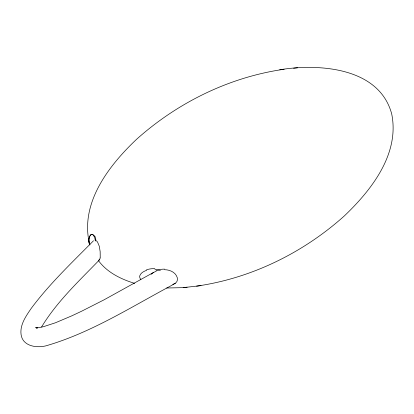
<?xml version="1.0" encoding="UTF-8"?>
<svg xmlns="http://www.w3.org/2000/svg" width="414" height="414" viewBox="0 0 414 414"><rect width="100%" height="100%" fill="white"/><g stroke="black" fill="none" stroke-linecap="round" stroke-linejoin="round"><path stroke-width="0.62" d="M100.116 258.025L99.593 259.702L98.708 260.09M41.545 327.019C56.909 301.594 79.017 281.023 99.5 259.832M93.512 240.746C72.041 262.523 49.633 283.673 31.314 308.275C26.082 315.918 19.8 324.705 21.062 334.44C22.703 347.098 38.647 348.557 48.433 345.1C91.908 332.038 130.752 307.302 170.485 286.038C172.892 284.418 177.078 283.383 177.44 279.88A9.403 6.536 30.3 0 0 177.244 277.608C175.655 272.283 169.838 269.747 164.658 269.705M151.12 274.285L153.263 272.614L156.295 271.139M95.805 239.716L95.215 240.265L96.431 240.813L97.523 241.993L99.288 246.247L100.167 251.655L100.224 257.156A5.956 1.19 87.4 0 1 100.105 257.963M175.37 283.217L172.84 284.408M153.749 272.329L104.111 299.793L81.615 311.214L71.865 315.815L55.435 322.78L43.392 326.718L39.314 327.552L36.427 327.634L37.162 327.981M146.566 270.337C143.849 271.32 140.791 272.826 139.797 275.75A5.936 4.57 -7.1 0 0 139.668 276.728L139.901 277.996L140.827 279.507M284.128 69.262C229.382 77.087 177.528 102.584 136.449 139.404C108.763 165.657 79.793 203.108 89.491 243.675M196.588 286.136C251.334 278.311 303.183 252.814 344.267 215.994C371.43 190.14 399.836 153.863 391.706 113.943C379.152 67.234 318.754 63.414 279.709 69.769M293.598 68.207L297.537 67.756M166.656 288.004L183.174 287.642L187.112 287.192M183.174 287.642L201.007 285.629M154.872 269.235L160.399 270.44M36.142 327.634L36.67 327.764L35.651 327.634L37.208 328.054L36.592 327.764M134.659 283.373C120.992 279.191 107.273 272.531 98.563 260.773M36.799 327.8L36.556 327.697M94.247 236.534C89.879 228.963 87.478 242.293 89.921 244.953C86.029 237.362 93.849 227.705 95.323 241.005M146.375 269.907A20.327 18.878 12.6 0 1 154.888 268.676M94.615 235.721A16.27 7.079 -78.4 0 1 95.836 239.432M156.083 270.694A20.327 18.93 2.2 0 1 164.617 269.147M37.017 327.935L36.722 327.8L37.017 327.935M37.208 328.054L37.208 328.054"/></g></svg>
